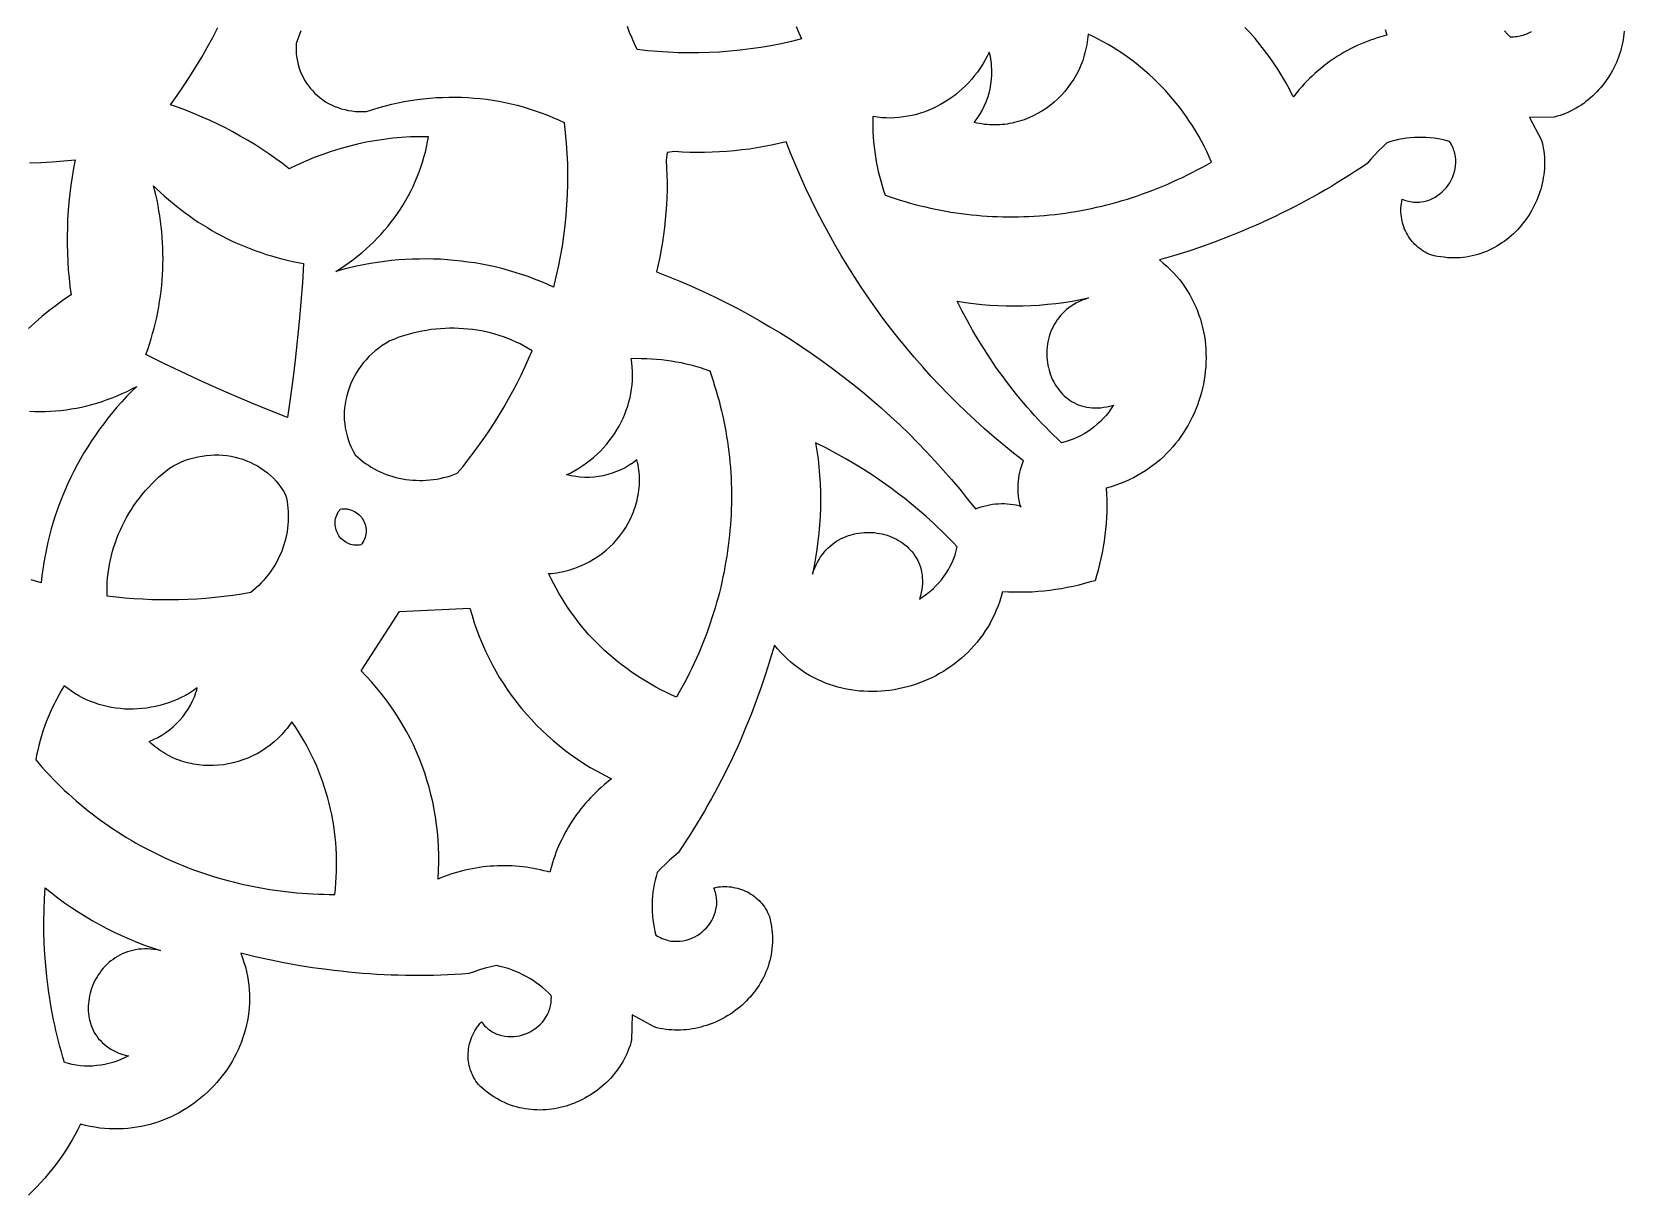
# Model space of a CAD drawing. Extents: x -261 to 261, y -261 to 261.
# Drawn here: x 65.4 to 231.8, y -240.8 to -119.2 of the extents above; entities that cross this region are included whole.
import ezdxf

# ---------------------------------------------------------------- set-up
doc = ezdxf.new("R2010")
doc.units = 0
doc.layers.add('COUCHE_1', color=18, linetype='CONTINUOUS')

msp = doc.modelspace()

# ---------------------------------------------------------------- linework, layer by layer
at = {"layer": 'COUCHE_1'}
for points in [[(231.84, -119.1), (231.81, -119.4), (231.78, -119.71), (231.73, -120.01), (231.67, -120.31), (231.61, -120.61), (231.53, -120.91), (231.45, -121.21), (231.36, -121.5), (231.26, -121.79), (231.15, -122.08), (231.03, -122.36), (230.9, -122.64), (230.77, -122.92), (230.62, -123.19), (230.47, -123.46), (230.31, -123.73), (230.15, -123.99), (229.97, -124.24), (229.79, -124.49), (229.6, -124.73), (229.41, -124.97), (229.21, -125.2), (229, -125.43), (228.78, -125.65), (228.56, -125.86), (228.33, -126.06), (228.09, -126.26), (227.85, -126.45), (227.61, -126.64), (227.35, -126.81), (227.09, -126.98), (226.83, -127.14), (226.56, -127.29), (226.29, -127.43), (226.01, -127.56), (225.72, -127.68), (225.43, -127.79), (225.14, -127.9), (224.84, -127.99), (224.54, -128.07), (221.93, -128.13), (223.18, -130.42), (223.26, -130.72), (223.33, -131.03), (223.39, -131.33), (223.44, -131.64), (223.47, -131.95), (223.5, -132.26), (223.51, -132.56), (223.52, -132.87), (223.51, -133.18), (223.5, -133.49), (223.47, -133.79), (223.44, -134.1), (223.39, -134.4), (223.34, -134.71), (223.28, -135.01), (223.2, -135.31), (223.12, -135.6), (223.03, -135.9), (222.93, -136.19), (222.82, -136.48), (222.71, -136.76), (222.58, -137.04), (222.45, -137.32), (222.31, -137.59), (222.16, -137.86), (222, -138.13), (221.84, -138.39), (221.66, -138.64), (221.48, -138.89), (221.3, -139.14), (221.1, -139.38), (220.9, -139.61), (220.69, -139.84), (220.48, -140.06), (220.26, -140.27), (220.03, -140.48), (219.8, -140.68), (219.56, -140.87), (219.31, -141.06), (219.06, -141.23), (218.8, -141.4), (218.54, -141.56), (218.27, -141.71), (218, -141.86), (217.72, -141.99), (217.44, -142.11), (217.15, -142.23), (216.85, -142.33), (216.56, -142.43), (216.25, -142.51), (215.95, -142.59), (215.64, -142.65), (215.32, -142.7), (215, -142.74), (214.68, -142.77), (214.36, -142.79), (214.03, -142.79), (213.69, -142.79), (213.36, -142.77), (213.02, -142.73), (212.68, -142.69), (212.33, -142.63), (211.99, -142.56), (211.64, -142.47), (211.43, -142.39), (211.22, -142.29), (211.02, -142.19), (210.83, -142.07), (210.64, -141.95), (210.47, -141.82), (210.29, -141.69), (210.13, -141.54), (209.97, -141.39), (209.82, -141.23), (209.68, -141.07), (209.54, -140.9), (209.41, -140.73), (209.29, -140.54), (209.18, -140.36), (209.07, -140.17), (208.98, -139.97), (208.89, -139.77), (208.81, -139.56), (208.74, -139.35), (208.68, -139.14), (208.63, -138.93), (208.59, -138.71), (208.55, -138.49), (208.53, -138.26), (208.51, -138.04), (208.51, -137.81), (208.51, -137.58), (208.53, -137.35), (208.55, -137.11), (208.59, -136.88), (208.63, -136.65), (208.8, -136.72), (208.97, -136.78), (209.14, -136.83), (209.3, -136.87), (209.47, -136.9), (209.63, -136.93), (209.8, -136.95), (209.96, -136.96), (210.12, -136.97), (210.28, -136.97), (210.44, -136.96), (210.6, -136.94), (210.91, -136.89), (211.21, -136.81), (211.51, -136.71), (211.79, -136.59), (212.07, -136.45), (212.33, -136.28), (212.58, -136.1), (212.82, -135.89), (213.04, -135.67), (213.25, -135.44), (213.44, -135.19), (213.61, -134.93), (213.76, -134.66), (213.9, -134.37), (214.01, -134.08), (214.1, -133.78), (214.17, -133.47), (214.21, -133.16), (214.23, -132.85), (214.23, -132.53), (214.2, -132.2), (214.17, -132.04), (214.13, -131.88), (214.09, -131.72), (214.05, -131.56), (213.99, -131.4), (213.93, -131.24), (213.85, -131.08), (213.78, -130.92), (213.69, -130.77), (213.59, -130.61), (213.19, -130.51), (212.79, -130.42), (212.38, -130.34), (211.98, -130.28), (211.57, -130.24), (211.15, -130.21), (210.74, -130.2), (210.33, -130.2), (209.91, -130.21), (209.5, -130.24), (209.09, -130.29), (208.67, -130.35), (208.26, -130.43), (207.85, -130.52), (207.44, -130.63), (207.04, -130.75), (206.6, -131.17), (206.17, -131.6), (205.76, -132.03), (205.36, -132.47), (204.98, -132.93), (204.98, -132.93), (204.37, -133.34), (203.75, -133.74), (203.14, -134.14), (202.51, -134.54), (201.88, -134.92), (201.25, -135.31), (200.61, -135.68), (199.97, -136.05), (199.32, -136.41), (198.67, -136.77), (198.02, -137.12), (197.36, -137.47), (196.69, -137.8), (196.02, -138.13), (195.35, -138.46), (194.67, -138.78), (193.99, -139.09), (193.3, -139.4), (192.61, -139.7), (191.91, -139.99), (190.51, -140.56), (189.09, -141.1), (187.66, -141.62), (186.21, -142.11), (184.74, -142.57), (183.26, -143.01), (183.26, -143.01), (183.66, -143.33), (184.03, -143.67), (184.39, -144.01), (184.73, -144.36), (185.06, -144.73), (185.37, -145.1), (185.66, -145.48), (185.93, -145.87), (186.19, -146.26), (186.43, -146.66), (186.65, -147.07), (186.86, -147.49), (187.05, -147.91), (187.23, -148.34), (187.39, -148.77), (187.53, -149.2), (187.66, -149.64), (187.77, -150.08), (187.87, -150.53), (187.95, -150.98), (188.02, -151.43), (188.07, -151.88), (188.1, -152.34), (188.12, -152.8), (188.13, -153.25), (188.12, -153.71), (188.09, -154.16), (188.05, -154.62), (188, -155.07), (187.93, -155.53), (187.85, -155.98), (187.75, -156.42), (187.64, -156.87), (187.51, -157.31), (187.37, -157.75), (187.22, -158.18), (187.05, -158.61), (186.87, -159.04), (186.68, -159.45), (186.47, -159.87), (186.25, -160.27), (186.01, -160.67), (185.76, -161.06), (185.5, -161.45), (185.23, -161.83), (184.94, -162.19), (184.64, -162.55), (184.33, -162.9), (184, -163.24), (183.67, -163.57), (183.32, -163.89), (182.95, -164.2), (182.58, -164.49), (182.19, -164.78), (181.79, -165.05), (181.38, -165.3), (180.96, -165.55), (180.53, -165.78), (180.08, -166), (179.63, -166.2), (179.16, -166.39), (178.68, -166.56), (178.19, -166.72), (177.69, -166.85), (177.72, -167.47), (177.74, -168.09), (177.75, -168.71), (177.74, -169.33), (177.72, -169.94), (177.68, -170.56), (177.63, -171.17), (177.56, -171.79), (177.47, -172.4), (177.38, -173.01), (177.26, -173.61), (177.14, -174.22), (177, -174.82), (176.84, -175.42), (176.67, -176.01), (176.55, -176.55), (176.01, -176.67), (175.42, -176.84), (174.82, -177), (174.22, -177.14), (173.61, -177.26), (173.01, -177.38), (172.4, -177.47), (171.79, -177.56), (171.17, -177.63), (170.56, -177.68), (169.94, -177.72), (169.33, -177.74), (168.71, -177.75), (168.09, -177.74), (167.47, -177.72), (166.85, -177.69), (166.72, -178.19), (166.56, -178.68), (166.39, -179.16), (166.2, -179.63), (166, -180.08), (165.78, -180.53), (165.55, -180.96), (165.3, -181.38), (165.05, -181.79), (164.78, -182.19), (164.49, -182.58), (164.2, -182.95), (163.89, -183.32), (163.57, -183.67), (163.24, -184), (162.9, -184.33), (162.55, -184.64), (162.19, -184.94), (161.83, -185.23), (161.45, -185.5), (161.06, -185.76), (160.67, -186.01), (160.27, -186.25), (159.87, -186.47), (159.45, -186.68), (159.04, -186.87), (158.61, -187.05), (158.18, -187.22), (157.75, -187.37), (157.31, -187.51), (156.87, -187.64), (156.42, -187.75), (155.98, -187.85), (155.53, -187.93), (155.07, -188), (154.62, -188.05), (154.16, -188.09), (153.71, -188.12), (153.25, -188.13), (152.8, -188.12), (152.34, -188.1), (151.88, -188.07), (151.43, -188.02), (150.98, -187.95), (150.53, -187.87), (150.08, -187.77), (149.64, -187.66), (149.2, -187.53), (148.77, -187.39), (148.34, -187.23), (147.91, -187.05), (147.49, -186.86), (147.07, -186.65), (146.66, -186.43), (146.26, -186.19), (145.87, -185.93), (145.48, -185.66), (145.1, -185.37), (144.73, -185.06), (144.36, -184.73), (144.01, -184.39), (143.67, -184.03), (143.33, -183.66), (143.01, -183.26), (143.01, -183.26), (142.57, -184.74), (142.11, -186.21), (141.62, -187.66), (141.1, -189.09), (140.56, -190.51), (139.99, -191.91), (139.7, -192.61), (139.4, -193.3), (139.09, -193.99), (138.78, -194.67), (138.46, -195.35), (138.13, -196.02), (137.8, -196.69), (137.47, -197.36), (137.12, -198.02), (136.77, -198.67), (136.41, -199.32), (136.05, -199.97), (135.68, -200.61), (135.31, -201.25), (134.92, -201.88), (134.54, -202.51), (134.14, -203.14), (133.74, -203.75), (133.34, -204.37), (132.93, -204.98), (132.93, -204.98), (132.47, -205.36), (132.03, -205.76), (131.6, -206.17), (131.17, -206.6), (130.75, -207.04), (130.63, -207.44), (130.52, -207.85), (130.43, -208.26), (130.35, -208.67), (130.29, -209.09), (130.24, -209.5), (130.21, -209.91), (130.2, -210.33), (130.2, -210.74), (130.21, -211.15), (130.24, -211.57), (130.28, -211.98), (130.34, -212.38), (130.42, -212.79), (130.51, -213.19), (130.61, -213.59), (130.77, -213.69), (130.92, -213.78), (131.08, -213.85), (131.24, -213.93), (131.4, -213.99), (131.56, -214.05), (131.72, -214.09), (131.88, -214.13), (132.04, -214.17), (132.2, -214.2), (132.53, -214.23), (132.85, -214.23), (133.16, -214.21), (133.47, -214.17), (133.78, -214.1), (134.08, -214.01), (134.37, -213.9), (134.66, -213.76), (134.93, -213.61), (135.19, -213.44), (135.44, -213.25), (135.67, -213.04), (135.89, -212.82), (136.1, -212.58), (136.28, -212.33), (136.45, -212.07), (136.59, -211.79), (136.71, -211.51), (136.81, -211.21), (136.89, -210.91), (136.94, -210.6), (136.96, -210.44), (136.97, -210.28), (136.97, -210.12), (136.96, -209.96), (136.95, -209.8), (136.93, -209.63), (136.9, -209.47), (136.87, -209.3), (136.83, -209.14), (136.78, -208.97), (136.72, -208.8), (136.65, -208.63), (136.88, -208.59), (137.11, -208.55), (137.35, -208.53), (137.58, -208.51), (137.81, -208.51), (138.04, -208.51), (138.26, -208.53), (138.49, -208.55), (138.71, -208.59), (138.93, -208.63), (139.14, -208.68), (139.35, -208.74), (139.56, -208.81), (139.77, -208.89), (139.97, -208.98), (140.17, -209.07), (140.36, -209.18), (140.54, -209.29), (140.73, -209.41), (140.9, -209.54), (141.07, -209.68), (141.23, -209.82), (141.39, -209.97), (141.54, -210.13), (141.69, -210.29), (141.82, -210.47), (141.95, -210.64), (142.07, -210.83), (142.19, -211.02), (142.29, -211.22), (142.39, -211.43), (142.47, -211.64), (142.56, -211.99), (142.63, -212.33), (142.69, -212.68), (142.73, -213.02), (142.77, -213.36), (142.79, -213.69), (142.79, -214.03), (142.79, -214.36), (142.77, -214.68), (142.74, -215), (142.7, -215.32), (142.65, -215.64), (142.59, -215.95), (142.51, -216.25), (142.43, -216.56), (142.33, -216.85), (142.23, -217.15), (142.11, -217.44), (141.99, -217.72), (141.86, -218), (141.71, -218.27), (141.56, -218.54), (141.4, -218.8), (141.23, -219.06), (141.06, -219.31), (140.87, -219.56), (140.68, -219.8), (140.48, -220.03), (140.27, -220.26), (140.06, -220.48), (139.84, -220.69), (139.61, -220.9), (139.38, -221.1), (139.14, -221.3), (138.89, -221.48), (138.64, -221.66), (138.39, -221.84), (138.13, -222), (137.86, -222.16), (137.59, -222.31), (137.32, -222.45), (137.04, -222.58), (136.76, -222.71), (136.48, -222.82), (136.19, -222.93), (135.9, -223.03), (135.6, -223.12), (135.31, -223.2), (135.01, -223.28), (134.71, -223.34), (134.4, -223.39), (134.1, -223.44), (133.79, -223.47), (133.49, -223.5), (133.18, -223.51), (132.87, -223.52), (132.56, -223.51), (132.26, -223.5), (131.95, -223.47), (131.64, -223.44), (131.33, -223.39), (131.03, -223.33), (130.72, -223.26), (130.42, -223.18), (128.13, -221.93), (128.07, -224.54), (127.99, -224.84), (127.9, -225.14), (127.79, -225.43), (127.68, -225.72), (127.56, -226.01), (127.43, -226.29), (127.29, -226.56), (127.14, -226.83), (126.98, -227.09), (126.81, -227.35), (126.64, -227.61), (126.45, -227.85), (126.26, -228.09), (126.06, -228.33), (125.86, -228.56), (125.65, -228.78), (125.43, -229), (125.2, -229.21), (124.97, -229.41), (124.73, -229.6), (124.49, -229.79), (124.24, -229.97), (123.99, -230.15), (123.73, -230.31), (123.46, -230.47), (123.19, -230.62), (122.92, -230.77), (122.64, -230.9), (122.36, -231.03), (122.08, -231.15), (121.79, -231.26), (121.5, -231.36), (121.21, -231.45), (120.91, -231.53), (120.61, -231.61), (120.31, -231.67), (120.01, -231.73), (119.71, -231.78), (119.4, -231.81), (119.1, -231.84), (118.79, -231.86), (118.48, -231.87), (118.17, -231.86), (117.86, -231.85), (117.56, -231.83), (117.25, -231.79), (116.94, -231.75), (116.63, -231.69), (116.33, -231.63), (116.02, -231.55), (115.72, -231.46), (115.42, -231.36), (115.12, -231.24), (114.83, -231.12), (114.53, -230.98), (114.24, -230.84), (113.96, -230.68), (113.67, -230.5), (113.39, -230.32), (113.11, -230.12), (112.84, -229.91), (112.57, -229.69), (112.31, -229.45), (112.05, -229.2), (111.91, -229.02), (111.78, -228.84), (111.66, -228.65), (111.55, -228.45), (111.45, -228.26), (111.36, -228.05), (111.28, -227.85), (111.2, -227.64), (111.14, -227.43), (111.09, -227.22), (111.05, -227.01), (111.02, -226.79), (110.99, -226.58), (110.98, -226.36), (110.98, -226.14), (110.98, -225.92), (111, -225.71), (111.02, -225.49), (111.06, -225.27), (111.1, -225.06), (111.15, -224.84), (111.21, -224.63), (111.29, -224.42), (111.37, -224.21), (111.46, -224), (111.56, -223.8), (111.67, -223.6), (111.79, -223.4), (111.92, -223.21), (112.06, -223.02), (112.2, -222.84), (112.36, -222.66), (112.47, -222.8), (112.58, -222.94), (112.7, -223.06), (112.83, -223.18), (112.95, -223.3), (113.08, -223.4), (113.21, -223.5), (113.35, -223.59), (113.49, -223.68), (113.63, -223.76), (113.77, -223.83), (113.91, -223.89), (114.21, -224.01), (114.51, -224.09), (114.81, -224.15), (115.12, -224.19), (115.43, -224.2), (115.74, -224.19), (116.05, -224.15), (116.36, -224.1), (116.66, -224.02), (116.96, -223.92), (117.24, -223.8), (117.52, -223.66), (117.79, -223.5), (118.05, -223.32), (118.3, -223.12), (118.53, -222.91), (118.74, -222.68), (118.93, -222.43), (119.11, -222.16), (119.26, -221.88), (119.4, -221.59), (119.45, -221.44), (119.51, -221.28), (119.55, -221.12), (119.59, -220.96), (119.62, -220.79), (119.64, -220.62), (119.66, -220.45), (119.67, -220.27), (119.68, -220.09), (119.67, -219.91), (119.38, -219.62), (119.07, -219.34), (118.76, -219.07), (118.43, -218.82), (118.1, -218.57), (117.76, -218.34), (117.41, -218.12), (117.05, -217.92), (116.68, -217.72), (116.31, -217.54), (115.93, -217.38), (115.54, -217.22), (115.15, -217.09), (114.74, -216.96), (114.34, -216.85), (113.93, -216.75), (113.34, -216.89), (112.75, -217.05), (112.18, -217.22), (111.61, -217.41), (111.05, -217.61), (111.05, -217.61), (110.32, -217.66), (109.58, -217.7), (108.85, -217.74), (108.11, -217.77), (107.37, -217.79), (106.64, -217.8), (105.9, -217.81), (105.15, -217.81), (104.41, -217.8), (103.67, -217.78), (102.93, -217.76), (102.18, -217.73), (101.44, -217.69), (100.69, -217.64), (99.95, -217.58), (99.2, -217.52), (98.45, -217.45), (97.7, -217.37), (96.95, -217.29), (96.21, -217.19), (94.71, -216.99), (93.21, -216.75), (91.71, -216.48), (90.21, -216.18), (88.71, -215.84), (87.21, -215.48), (87.21, -215.48), (87.39, -215.96), (87.54, -216.44), (87.68, -216.91), (87.8, -217.39), (87.9, -217.87), (87.98, -218.34), (88.04, -218.82), (88.09, -219.29), (88.11, -219.76), (88.12, -220.23), (88.11, -220.7), (88.08, -221.16), (88.04, -221.62), (87.98, -222.08), (87.9, -222.53), (87.81, -222.98), (87.7, -223.42), (87.57, -223.86), (87.43, -224.3), (87.28, -224.73), (87.11, -225.15), (86.93, -225.57), (86.73, -225.98), (86.52, -226.39), (86.3, -226.78), (86.06, -227.17), (85.81, -227.56), (85.55, -227.93), (85.27, -228.3), (84.99, -228.65), (84.69, -229), (84.38, -229.34), (84.06, -229.67), (83.73, -229.99), (83.39, -230.3), (83.04, -230.6), (82.69, -230.89), (82.32, -231.16), (81.94, -231.43), (81.55, -231.68), (81.16, -231.92), (80.75, -232.15), (80.34, -232.37), (79.92, -232.57), (79.5, -232.76), (79.07, -232.93), (78.63, -233.09), (78.18, -233.24), (77.73, -233.37), (77.27, -233.49), (76.81, -233.59), (76.34, -233.67), (75.87, -233.74), (75.4, -233.8), (74.92, -233.83), (74.43, -233.85), (73.94, -233.85), (73.45, -233.83), (72.96, -233.8), (72.46, -233.75), (71.96, -233.67), (71.46, -233.58), (70.96, -233.47), (70.45, -233.34), (70.18, -233.9), (69.89, -234.44), (69.58, -234.98), (69.27, -235.51), (68.94, -236.03), (68.6, -236.55), (68.24, -237.05), (67.88, -237.55), (67.5, -238.04), (67.11, -238.52), (66.71, -238.99), (66.3, -239.45), (65.87, -239.9), (65.44, -240.34), (65, -240.77)], [(93.5, -119.07), (93.01, -120.38), (92.99, -120.76), (92.99, -121.14), (93.01, -121.51), (93.06, -121.88), (93.12, -122.24), (93.2, -122.59), (93.3, -122.94), (93.42, -123.27), (93.56, -123.6), (93.71, -123.91), (93.88, -124.22), (94.07, -124.52), (94.27, -124.8), (94.49, -125.08), (94.72, -125.34), (94.96, -125.59), (95.22, -125.83), (95.49, -126.05), (95.78, -126.26), (96.07, -126.46), (96.38, -126.64), (96.7, -126.8), (97.03, -126.95), (97.37, -127.08), (97.71, -127.2), (98.07, -127.29), (98.43, -127.37), (98.81, -127.43), (99.19, -127.47), (99.57, -127.5), (99.96, -127.5), (100.36, -127.48), (101.01, -127.27), (101.67, -127.07), (102.32, -126.89), (102.98, -126.73), (103.64, -126.58), (104.3, -126.45), (104.96, -126.34), (105.63, -126.24), (106.29, -126.16), (106.96, -126.09), (107.62, -126.04), (108.29, -126.01), (108.95, -125.99), (109.61, -125.99), (110.27, -126), (110.93, -126.03), (111.59, -126.08), (112.25, -126.14), (112.9, -126.21), (113.55, -126.31), (114.19, -126.42), (114.84, -126.54), (115.48, -126.68), (116.11, -126.84), (116.74, -127.01), (117.37, -127.2), (117.99, -127.4), (118.61, -127.62), (119.22, -127.85), (119.82, -128.11), (120.42, -128.37), (121.01, -128.65), (121.13, -129.72), (121.23, -130.8), (121.3, -131.87), (121.35, -132.95), (121.37, -134.02), (121.36, -135.1), (121.33, -136.18), (121.27, -137.26), (121.19, -138.34), (121.08, -139.42), (120.95, -140.49), (120.79, -141.57), (120.61, -142.64), (120.4, -143.71), (120.16, -144.78), (119.9, -145.84), (119.25, -145.55), (118.59, -145.27), (117.92, -145), (117.24, -144.75), (116.57, -144.52), (115.88, -144.3), (115.19, -144.1), (114.5, -143.91), (113.8, -143.74), (113.1, -143.59), (112.39, -143.45), (111.68, -143.32), (110.96, -143.22), (110.25, -143.13), (109.53, -143.05), (108.81, -142.99), (108.08, -142.94), (107.35, -142.92), (106.63, -142.9), (105.9, -142.91), (105.17, -142.93), (104.43, -142.96), (103.7, -143.01), (102.97, -143.08), (102.24, -143.16), (101.5, -143.26), (100.77, -143.38), (100.04, -143.51), (99.31, -143.66), (98.58, -143.82), (97.86, -144), (97.13, -144.2), (97.62, -143.9), (98.09, -143.59), (98.55, -143.27), (99.01, -142.93), (99.45, -142.59), (99.88, -142.23), (100.3, -141.86), (100.71, -141.49), (101.11, -141.1), (101.5, -140.7), (101.88, -140.3), (102.24, -139.89), (102.6, -139.46), (102.94, -139.03), (103.27, -138.59), (103.59, -138.14), (103.89, -137.69), (104.18, -137.23), (104.46, -136.76), (104.73, -136.28), (104.98, -135.8), (105.22, -135.31), (105.45, -134.81), (105.66, -134.31), (105.86, -133.8), (106.04, -133.29), (106.21, -132.78), (106.36, -132.25), (106.5, -131.73), (106.63, -131.2), (106.74, -130.66), (106.83, -130.13), (106.36, -130.12), (105.89, -130.12), (105.43, -130.13), (104.96, -130.15), (104.02, -130.2), (103.09, -130.28), (102.16, -130.4), (101.23, -130.54), (100.31, -130.7), (99.39, -130.9), (98.47, -131.13), (97.56, -131.38), (96.66, -131.66), (95.77, -131.97), (94.88, -132.31), (94.01, -132.67), (93.14, -133.06), (92.28, -133.48), (91.58, -132.94), (90.87, -132.42), (90.15, -131.92), (89.42, -131.43), (88.67, -130.95), (87.92, -130.49), (87.15, -130.05), (86.38, -129.62), (85.59, -129.21), (84.8, -128.81), (83.99, -128.43), (83.18, -128.07), (82.36, -127.72), (81.53, -127.39), (80.69, -127.08), (79.84, -126.79), (80.54, -125.81), (81.22, -124.83), (81.87, -123.83), (82.51, -122.83), (83.12, -121.81), (83.7, -120.79), (84.27, -119.75), (84.81, -118.71)], [(145.27, -118.59), (145.55, -119.25), (145.84, -119.9), (144.78, -120.16), (143.71, -120.4), (142.64, -120.61), (141.57, -120.79), (140.49, -120.95), (139.42, -121.08), (138.34, -121.19), (137.26, -121.27), (136.18, -121.33), (135.1, -121.36), (134.02, -121.37), (132.95, -121.35), (131.87, -121.3), (130.8, -121.23), (129.72, -121.13), (128.65, -121.01), (128.37, -120.42), (128.11, -119.82), (127.85, -119.22), (127.62, -118.61)], [(206.85, -118.9), (206.95, -119.27), (207.02, -119.52), (206.76, -119.59), (206.4, -119.69), (206.03, -119.79), (205.68, -119.91), (205.32, -120.03), (204.96, -120.16), (204.61, -120.3), (204.27, -120.44), (203.92, -120.6), (203.58, -120.76), (203.24, -120.93), (202.91, -121.1), (202.58, -121.28), (202.25, -121.48), (201.93, -121.67), (201.61, -121.88), (201.3, -122.09), (200.99, -122.31), (200.68, -122.54), (200.38, -122.77), (200.09, -123.01), (199.79, -123.26), (199.51, -123.52), (199.22, -123.78), (198.94, -124.05), (198.67, -124.32), (198.4, -124.61), (198.14, -124.9), (197.88, -125.19), (197.63, -125.49), (197.39, -125.8), (197.26, -125.97), (197.21, -125.88), (196.84, -125.16), (196.46, -124.45), (196.05, -123.75), (195.63, -123.07), (195.19, -122.4), (194.73, -121.74), (194.25, -121.1), (193.76, -120.48), (193.25, -119.87), (192.73, -119.28), (192.19, -118.7)], [(219.34, -119.07), (219.62, -119.38), (219.91, -119.67), (220.09, -119.68), (220.27, -119.67), (220.45, -119.66), (220.62, -119.64), (220.79, -119.62), (220.96, -119.59), (221.12, -119.55), (221.28, -119.51), (221.44, -119.45), (221.59, -119.4), (221.88, -119.26), (222.16, -119.11)], [(65.12, -132.87), (66.31, -132.82), (67.5, -132.75), (68.69, -132.66), (69.88, -132.54), (69.71, -133.42), (69.56, -134.3), (69.43, -135.19), (69.32, -136.07), (69.23, -136.96), (69.16, -137.84), (69.1, -138.73), (69.07, -139.61), (69.05, -140.5), (69.05, -141.38), (69.07, -142.27), (69.11, -143.15), (69.17, -144.03), (69.25, -144.91), (69.34, -145.78), (69.46, -146.66), (68.67, -147.19), (67.89, -147.75), (67.14, -148.32), (66.41, -148.92), (65.69, -149.54), (65, -150.18)], [(65.11, -158.81), (65.66, -158.84), (66.2, -158.85), (66.75, -158.84), (67.3, -158.82), (67.84, -158.78), (68.39, -158.73), (68.93, -158.66), (69.48, -158.58), (70.02, -158.49), (70.56, -158.38), (71.1, -158.26), (71.64, -158.12), (72.17, -157.96), (72.71, -157.8), (73.23, -157.61), (73.76, -157.42), (74.28, -157.21), (74.8, -156.98), (75.31, -156.74), (75.81, -156.49), (76.32, -156.22), (75.78, -156.75), (75.26, -157.29), (74.76, -157.84), (74.26, -158.39), (73.78, -158.96), (73.32, -159.54), (72.87, -160.12), (72.43, -160.71), (72, -161.31), (71.59, -161.92), (71.2, -162.54), (70.81, -163.16), (70.45, -163.79), (70.09, -164.43), (69.75, -165.07), (69.43, -165.72), (69.12, -166.38), (68.83, -167.04), (68.55, -167.71), (68.28, -168.38), (68.04, -169.06), (67.8, -169.74), (67.59, -170.42), (67.38, -171.11), (67.2, -171.81), (67.03, -172.51), (66.88, -173.21), (66.74, -173.91), (66.62, -174.62), (66.51, -175.33), (66.42, -176.04), (66.35, -176.76), (65.3, -176.45)]]:
    msp.add_lwpolyline(points, dxfattribs=at)
for points in [[(175.79, -119.39), (175.77, -119.68), (175.74, -119.97), (175.7, -120.25), (175.66, -120.53), (175.6, -120.8), (175.54, -121.08), (175.47, -121.35), (175.4, -121.61), (175.23, -122.14), (175.03, -122.65), (174.81, -123.15), (174.57, -123.63), (174.3, -124.09), (174, -124.54), (173.69, -124.98), (173.35, -125.39), (173, -125.78), (172.63, -126.16), (172.24, -126.51), (171.83, -126.85), (171.41, -127.16), (170.97, -127.45), (170.52, -127.71), (170.06, -127.95), (169.59, -128.16), (169.34, -128.26), (169.1, -128.35), (168.86, -128.44), (168.61, -128.51), (168.36, -128.58), (168.1, -128.65), (167.85, -128.7), (167.59, -128.75), (167.34, -128.8), (167.08, -128.83), (166.82, -128.86), (166.56, -128.88), (166.29, -128.89), (166.03, -128.89), (165.77, -128.89), (165.5, -128.88), (165.24, -128.86), (164.97, -128.83), (164.7, -128.79), (164.44, -128.75), (164.17, -128.69), (163.9, -128.63), (164.2, -128.23), (164.47, -127.81), (164.72, -127.38), (164.94, -126.94), (165.13, -126.49), (165.3, -126.04), (165.44, -125.57), (165.56, -125.1), (165.64, -124.62), (165.7, -124.14), (165.73, -123.66), (165.74, -123.18), (165.71, -122.7), (165.69, -122.46), (165.66, -122.22), (165.62, -121.98), (165.58, -121.74), (165.52, -121.5), (165.46, -121.27), (165.25, -121.71), (165.01, -122.14), (164.76, -122.56), (164.5, -122.97), (164.22, -123.36), (163.93, -123.74), (163.63, -124.11), (163.31, -124.46), (162.98, -124.8), (162.64, -125.13), (162.29, -125.44), (161.93, -125.73), (161.56, -126.01), (161.17, -126.27), (160.78, -126.52), (160.38, -126.75), (159.98, -126.97), (159.56, -127.17), (159.14, -127.35), (158.72, -127.51), (158.28, -127.66), (157.84, -127.79), (157.4, -127.9), (156.96, -127.99), (156.51, -128.06), (156.05, -128.12), (155.6, -128.15), (155.14, -128.17), (154.68, -128.16), (154.22, -128.14), (153.76, -128.09), (153.3, -128.02), (153.28, -128.55), (153.29, -129.08), (153.3, -129.61), (153.33, -130.13), (153.37, -130.66), (153.42, -131.18), (153.48, -131.7), (153.55, -132.21), (153.64, -132.73), (153.74, -133.24), (153.85, -133.75), (153.98, -134.25), (154.11, -134.75), (154.26, -135.25), (154.42, -135.74), (154.59, -136.23), (155.11, -136.41), (155.63, -136.58), (156.15, -136.75), (156.67, -136.91), (157.2, -137.06), (157.73, -137.21), (158.26, -137.34), (158.79, -137.47), (159.32, -137.59), (159.85, -137.71), (160.39, -137.81), (160.92, -137.91), (161.46, -138), (162, -138.08), (162.54, -138.16), (163.08, -138.23), (163.62, -138.29), (164.16, -138.34), (164.7, -138.39), (165.25, -138.43), (165.79, -138.46), (166.33, -138.48), (166.88, -138.5), (167.43, -138.5), (167.97, -138.5), (168.52, -138.5), (169.06, -138.48), (169.61, -138.46), (170.15, -138.43), (170.7, -138.39), (171.25, -138.35), (171.79, -138.3), (172.34, -138.24), (172.88, -138.17), (173.43, -138.1), (173.97, -138.02), (174.51, -137.93), (175.06, -137.83), (175.6, -137.73), (176.14, -137.62), (176.68, -137.5), (177.22, -137.38), (177.76, -137.24), (178.3, -137.1), (178.83, -136.95), (179.37, -136.8), (179.9, -136.64), (180.43, -136.47), (180.96, -136.29), (181.49, -136.11), (182.02, -135.92), (182.55, -135.72), (183.07, -135.51), (183.6, -135.3), (184.12, -135.08), (184.63, -134.85), (185.15, -134.61), (185.67, -134.37), (186.18, -134.12), (186.69, -133.87), (187.2, -133.6), (187.7, -133.33), (188.2, -133.05), (188.7, -132.77), (188.46, -132.21), (188.2, -131.66), (187.93, -131.12), (187.65, -130.59), (187.36, -130.06), (187.05, -129.54), (186.74, -129.03), (186.41, -128.53), (186.08, -128.04), (185.73, -127.56), (185.38, -127.08), (185.01, -126.61), (184.63, -126.16), (184.25, -125.71), (183.85, -125.27), (183.45, -124.84), (183.03, -124.42), (182.61, -124.01), (182.18, -123.61), (181.74, -123.22), (181.28, -122.84), (180.83, -122.48), (180.36, -122.12), (179.88, -121.77), (179.4, -121.43), (178.91, -121.11), (178.41, -120.79), (177.9, -120.49), (177.38, -120.2), (176.86, -119.92), (176.33, -119.65)], [(168.8, -168.8), (168.67, -168.58), (168.61, -168.27), (168.56, -167.97), (168.52, -167.66), (168.49, -167.35), (168.48, -167.04), (168.48, -166.74), (168.49, -166.43), (168.51, -166.12), (168.55, -165.81), (168.6, -165.5), (168.66, -165.2), (168.74, -164.9), (168.82, -164.6), (168.93, -164.3), (169.04, -164.01), (168, -163.2), (166.98, -162.37), (165.97, -161.52), (164.97, -160.65), (164, -159.77), (163.04, -158.88), (162.09, -157.97), (161.16, -157.04), (160.25, -156.1), (159.36, -155.14), (158.48, -154.16), (157.62, -153.18), (156.77, -152.17), (155.95, -151.16), (155.14, -150.13), (154.35, -149.08), (153.57, -148.02), (152.82, -146.95), (152.08, -145.86), (151.36, -144.77), (150.66, -143.66), (149.98, -142.53), (149.32, -141.4), (148.68, -140.25), (148.05, -139.09), (147.45, -137.92), (146.86, -136.74), (146.3, -135.54), (145.75, -134.34), (145.23, -133.12), (144.72, -131.9), (144.24, -130.66), (143.47, -130.84), (142.7, -131.01), (141.93, -131.16), (141.15, -131.29), (140.38, -131.41), (139.6, -131.51), (138.82, -131.59), (138.04, -131.66), (137.26, -131.71), (136.48, -131.75), (135.7, -131.77), (134.92, -131.77), (134.14, -131.76), (133.36, -131.73), (132.58, -131.68), (131.78, -131.78), (131.68, -132.58), (131.73, -133.36), (131.76, -134.14), (131.77, -134.92), (131.77, -135.7), (131.75, -136.48), (131.71, -137.26), (131.66, -138.04), (131.59, -138.82), (131.51, -139.6), (131.41, -140.38), (131.29, -141.15), (131.16, -141.93), (131.01, -142.7), (130.84, -143.47), (130.66, -144.24), (131.9, -144.72), (133.12, -145.23), (134.34, -145.75), (135.54, -146.3), (136.74, -146.86), (137.92, -147.45), (139.09, -148.05), (140.25, -148.68), (141.4, -149.32), (142.53, -149.98), (143.66, -150.66), (144.77, -151.36), (145.86, -152.08), (146.95, -152.82), (148.02, -153.57), (149.08, -154.35), (150.13, -155.14), (151.16, -155.95), (152.17, -156.77), (153.18, -157.62), (154.16, -158.48), (155.14, -159.36), (156.1, -160.25), (157.04, -161.16), (157.97, -162.09), (158.88, -163.04), (159.77, -164), (160.65, -164.97), (161.52, -165.97), (162.37, -166.98), (163.2, -168), (164.01, -169.04), (164.3, -168.93), (164.6, -168.82), (164.9, -168.74), (165.2, -168.66), (165.5, -168.6), (165.81, -168.55), (166.12, -168.51), (166.43, -168.49), (166.74, -168.48), (167.04, -168.48), (167.35, -168.49), (167.66, -168.52), (167.97, -168.56), (168.27, -168.61), (168.58, -168.67)], [(92.08, -159.49), (90.24, -158.76), (88.36, -157.98), (86.48, -157.19), (84.62, -156.37), (82.77, -155.53), (80.92, -154.67), (79.09, -153.79), (77.27, -152.89), (77.47, -152.35), (77.66, -151.8), (77.83, -151.25), (77.99, -150.7), (78.14, -150.14), (78.28, -149.59), (78.41, -149.03), (78.53, -148.48), (78.63, -147.92), (78.72, -147.36), (78.81, -146.8), (78.88, -146.24), (78.94, -145.68), (78.99, -145.12), (79.03, -144.55), (79.05, -143.99), (79.07, -143.43), (79.08, -142.87), (79.07, -142.31), (79.06, -141.75), (79.03, -141.19), (78.99, -140.63), (78.95, -140.08), (78.89, -139.52), (78.82, -138.96), (78.74, -138.41), (78.65, -137.86), (78.56, -137.31), (78.45, -136.76), (78.33, -136.21), (78.2, -135.67), (78.09, -135.26), (78.39, -135.56), (78.8, -135.94), (79.21, -136.32), (79.63, -136.68), (80.06, -137.05), (80.5, -137.4), (80.94, -137.74), (81.38, -138.08), (81.84, -138.41), (82.29, -138.73), (82.76, -139.04), (83.23, -139.34), (83.71, -139.63), (84.19, -139.92), (84.68, -140.19), (85.17, -140.46), (85.67, -140.72), (86.18, -140.96), (86.69, -141.2), (87.21, -141.43), (87.73, -141.65), (88.25, -141.86), (88.79, -142.05), (89.32, -142.24), (89.86, -142.42), (90.41, -142.59), (90.96, -142.75), (91.51, -142.89), (92.07, -143.03), (92.63, -143.15), (93.2, -143.27), (93.77, -143.37), (93.64, -145.39), (93.49, -147.42), (93.31, -149.44), (93.11, -151.47), (92.89, -153.49), (92.64, -155.51), (92.37, -157.53)], [(175.85, -146.98), (175.51, -147.09), (175.19, -147.22), (174.88, -147.35), (174.59, -147.5), (174.31, -147.66), (174.04, -147.83), (173.79, -148.01), (173.55, -148.2), (173.33, -148.39), (173.12, -148.6), (172.92, -148.81), (172.74, -149.04), (172.57, -149.26), (172.41, -149.5), (172.26, -149.74), (172.13, -149.99), (172.01, -150.24), (171.9, -150.5), (171.81, -150.76), (171.73, -151.02), (171.66, -151.28), (171.6, -151.55), (171.55, -151.82), (171.52, -152.1), (171.49, -152.37), (171.48, -152.64), (171.48, -152.91), (171.49, -153.19), (171.51, -153.46), (171.55, -153.73), (171.59, -153.99), (171.65, -154.26), (171.71, -154.52), (171.79, -154.77), (171.88, -155.03), (171.98, -155.28), (172.08, -155.52), (172.2, -155.75), (172.33, -155.98), (172.47, -156.21), (172.62, -156.42), (172.77, -156.63), (172.94, -156.83), (173.12, -157.02), (173.3, -157.2), (173.5, -157.38), (173.7, -157.54), (173.92, -157.69), (174.14, -157.83), (174.37, -157.95), (174.61, -158.07), (174.85, -158.17), (175.11, -158.26), (175.38, -158.33), (175.65, -158.39), (175.93, -158.43), (176.22, -158.46), (176.51, -158.47), (176.82, -158.47), (177.13, -158.45), (177.45, -158.41), (177.77, -158.35), (178.11, -158.28), (178.45, -158.18), (178.2, -158.55), (177.95, -158.91), (177.67, -159.25), (177.38, -159.58), (177.08, -159.89), (176.76, -160.18), (176.43, -160.46), (176.09, -160.72), (175.74, -160.96), (175.37, -161.19), (175, -161.39), (174.62, -161.58), (174.22, -161.74), (173.82, -161.89), (173.41, -162.01), (173, -162.11), (172.58, -161.72), (172.17, -161.32), (171.76, -160.91), (171.36, -160.5), (170.96, -160.09), (170.57, -159.67), (170.18, -159.25), (169.8, -158.82), (169.42, -158.39), (169.05, -157.95), (168.68, -157.51), (168.31, -157.07), (167.95, -156.62), (167.6, -156.16), (167.25, -155.7), (166.91, -155.24), (166.23, -154.31), (165.58, -153.35), (164.95, -152.38), (164.34, -151.4), (163.75, -150.4), (163.19, -149.38), (162.64, -148.36), (162.12, -147.31), (162.96, -147.44), (163.81, -147.56), (164.67, -147.65), (165.52, -147.72), (166.38, -147.77), (167.24, -147.8), (168.1, -147.81), (168.96, -147.8), (169.82, -147.77), (170.69, -147.72), (171.55, -147.64), (172.41, -147.55), (173.27, -147.44), (174.13, -147.31), (174.99, -147.15)], [(99.17, -163.37), (99.43, -163.61), (99.7, -163.84), (99.97, -164.06), (100.26, -164.27), (100.55, -164.47), (100.84, -164.66), (101.15, -164.83), (101.46, -165), (101.77, -165.15), (102.09, -165.29), (102.42, -165.42), (102.75, -165.53), (103.09, -165.64), (103.42, -165.73), (103.77, -165.82), (104.11, -165.88), (104.46, -165.94), (104.82, -165.99), (105.17, -166.02), (105.53, -166.04), (105.88, -166.05), (106.24, -166.05), (106.6, -166.03), (106.97, -166), (107.33, -165.96), (107.69, -165.91), (108.05, -165.84), (108.41, -165.76), (108.77, -165.67), (109.13, -165.56), (109.48, -165.44), (109.84, -165.31), (110.44, -164.58), (111.03, -163.83), (111.61, -163.08), (112.17, -162.31), (112.71, -161.54), (113.24, -160.75), (113.75, -159.96), (114.25, -159.16), (114.73, -158.36), (115.2, -157.54), (115.65, -156.72), (116.09, -155.89), (116.51, -155.05), (116.91, -154.2), (117.29, -153.35), (117.66, -152.49), (117.26, -152.25), (116.84, -152.01), (116.42, -151.79), (115.99, -151.59), (115.56, -151.4), (115.12, -151.22), (114.67, -151.05), (114.22, -150.9), (113.77, -150.76), (113.31, -150.64), (112.85, -150.53), (112.38, -150.43), (111.91, -150.35), (111.44, -150.28), (110.96, -150.23), (110.49, -150.19), (110.01, -150.16), (109.52, -150.15), (109.04, -150.15), (108.56, -150.16), (108.07, -150.19), (107.59, -150.24), (107.11, -150.29), (106.62, -150.37), (106.14, -150.45), (105.66, -150.55), (105.18, -150.67), (104.7, -150.79), (104.22, -150.94), (103.74, -151.09), (103.27, -151.27), (102.8, -151.45), (102.39, -151.69), (102, -151.94), (101.63, -152.21), (101.27, -152.5), (100.93, -152.8), (100.6, -153.11), (100.3, -153.44), (100.01, -153.77), (99.74, -154.12), (99.49, -154.48), (99.26, -154.85), (99.05, -155.23), (98.85, -155.61), (98.68, -156), (98.52, -156.4), (98.39, -156.81), (98.28, -157.22), (98.18, -157.63), (98.11, -158.04), (98.06, -158.46), (98.03, -158.88), (98.02, -159.3), (98.03, -159.72), (98.07, -160.14), (98.13, -160.56), (98.21, -160.97), (98.31, -161.38), (98.44, -161.79), (98.58, -162.19), (98.76, -162.59), (98.95, -162.98)], [(119.39, -175.79), (119.68, -175.77), (119.97, -175.74), (120.25, -175.7), (120.53, -175.66), (120.8, -175.6), (121.08, -175.54), (121.35, -175.47), (121.61, -175.4), (122.14, -175.23), (122.65, -175.03), (123.15, -174.81), (123.63, -174.57), (124.09, -174.3), (124.54, -174), (124.98, -173.69), (125.39, -173.35), (125.78, -173), (126.16, -172.63), (126.51, -172.24), (126.85, -171.83), (127.16, -171.41), (127.45, -170.97), (127.71, -170.52), (127.95, -170.06), (128.16, -169.59), (128.26, -169.34), (128.35, -169.1), (128.44, -168.86), (128.51, -168.61), (128.58, -168.36), (128.65, -168.1), (128.7, -167.85), (128.75, -167.59), (128.8, -167.34), (128.83, -167.08), (128.86, -166.82), (128.88, -166.56), (128.89, -166.29), (128.89, -166.03), (128.89, -165.77), (128.88, -165.5), (128.86, -165.24), (128.83, -164.97), (128.79, -164.7), (128.75, -164.44), (128.69, -164.17), (128.63, -163.9), (128.23, -164.2), (127.81, -164.47), (127.38, -164.72), (126.94, -164.94), (126.49, -165.13), (126.04, -165.3), (125.57, -165.44), (125.1, -165.56), (124.62, -165.64), (124.14, -165.7), (123.66, -165.73), (123.18, -165.74), (122.7, -165.71), (122.46, -165.69), (122.22, -165.66), (121.98, -165.62), (121.74, -165.58), (121.5, -165.52), (121.27, -165.46), (121.71, -165.25), (122.14, -165.01), (122.56, -164.76), (122.97, -164.5), (123.36, -164.22), (123.74, -163.93), (124.11, -163.63), (124.46, -163.31), (124.8, -162.98), (125.13, -162.64), (125.44, -162.29), (125.73, -161.93), (126.01, -161.56), (126.27, -161.17), (126.52, -160.78), (126.75, -160.38), (126.97, -159.98), (127.17, -159.56), (127.35, -159.14), (127.51, -158.72), (127.66, -158.28), (127.79, -157.84), (127.9, -157.4), (127.99, -156.96), (128.06, -156.51), (128.12, -156.05), (128.15, -155.6), (128.17, -155.14), (128.16, -154.68), (128.14, -154.22), (128.09, -153.76), (128.02, -153.3), (128.55, -153.28), (129.08, -153.29), (129.61, -153.3), (130.13, -153.33), (130.66, -153.37), (131.18, -153.42), (131.7, -153.48), (132.21, -153.55), (132.73, -153.64), (133.24, -153.74), (133.75, -153.85), (134.25, -153.98), (134.75, -154.11), (135.25, -154.26), (135.74, -154.42), (136.23, -154.59), (136.41, -155.11), (136.58, -155.63), (136.75, -156.15), (136.91, -156.67), (137.06, -157.2), (137.21, -157.73), (137.34, -158.26), (137.47, -158.79), (137.59, -159.32), (137.71, -159.85), (137.81, -160.39), (137.91, -160.92), (138, -161.46), (138.08, -162), (138.16, -162.54), (138.23, -163.08), (138.29, -163.62), (138.34, -164.16), (138.39, -164.7), (138.43, -165.25), (138.46, -165.79), (138.48, -166.33), (138.5, -166.88), (138.5, -167.43), (138.5, -167.97), (138.5, -168.52), (138.48, -169.06), (138.46, -169.61), (138.43, -170.15), (138.39, -170.7), (138.35, -171.25), (138.3, -171.79), (138.24, -172.34), (138.17, -172.88), (138.1, -173.43), (138.02, -173.97), (137.93, -174.51), (137.83, -175.06), (137.73, -175.6), (137.62, -176.14), (137.5, -176.68), (137.38, -177.22), (137.24, -177.76), (137.1, -178.3), (136.95, -178.83), (136.8, -179.37), (136.64, -179.9), (136.47, -180.43), (136.29, -180.96), (136.11, -181.49), (135.92, -182.02), (135.72, -182.55), (135.51, -183.07), (135.3, -183.6), (135.08, -184.12), (134.85, -184.63), (134.61, -185.15), (134.37, -185.67), (134.12, -186.18), (133.87, -186.69), (133.6, -187.2), (133.33, -187.7), (133.05, -188.2), (132.77, -188.7), (132.21, -188.46), (131.66, -188.2), (131.12, -187.93), (130.59, -187.65), (130.06, -187.36), (129.54, -187.05), (129.03, -186.74), (128.53, -186.41), (128.04, -186.08), (127.56, -185.73), (127.08, -185.38), (126.61, -185.01), (126.16, -184.63), (125.71, -184.25), (125.27, -183.85), (124.84, -183.45), (124.42, -183.03), (124.01, -182.61), (123.61, -182.18), (123.22, -181.74), (122.84, -181.28), (122.48, -180.83), (122.12, -180.36), (121.77, -179.88), (121.43, -179.4), (121.11, -178.91), (120.79, -178.41), (120.49, -177.9), (120.2, -177.38), (119.92, -176.86), (119.65, -176.33)], [(146.98, -175.85), (147.09, -175.51), (147.22, -175.19), (147.35, -174.88), (147.5, -174.59), (147.66, -174.31), (147.83, -174.04), (148.01, -173.79), (148.2, -173.55), (148.39, -173.33), (148.6, -173.12), (148.81, -172.92), (149.04, -172.74), (149.26, -172.57), (149.5, -172.41), (149.74, -172.26), (149.99, -172.13), (150.24, -172.01), (150.5, -171.9), (150.76, -171.81), (151.02, -171.73), (151.28, -171.66), (151.55, -171.6), (151.82, -171.55), (152.1, -171.52), (152.37, -171.49), (152.64, -171.48), (152.91, -171.48), (153.19, -171.49), (153.46, -171.51), (153.73, -171.55), (153.99, -171.59), (154.26, -171.65), (154.52, -171.71), (154.77, -171.79), (155.03, -171.88), (155.28, -171.98), (155.52, -172.08), (155.75, -172.2), (155.98, -172.33), (156.21, -172.47), (156.42, -172.62), (156.63, -172.77), (156.83, -172.94), (157.02, -173.12), (157.2, -173.3), (157.38, -173.5), (157.54, -173.7), (157.69, -173.92), (157.83, -174.14), (157.95, -174.37), (158.07, -174.61), (158.17, -174.85), (158.26, -175.11), (158.33, -175.38), (158.39, -175.65), (158.43, -175.93), (158.46, -176.22), (158.47, -176.51), (158.47, -176.82), (158.45, -177.13), (158.41, -177.45), (158.35, -177.77), (158.28, -178.11), (158.18, -178.45), (158.55, -178.2), (158.91, -177.95), (159.25, -177.67), (159.58, -177.38), (159.89, -177.08), (160.18, -176.76), (160.46, -176.43), (160.72, -176.09), (160.96, -175.74), (161.19, -175.37), (161.39, -175), (161.58, -174.62), (161.74, -174.22), (161.89, -173.82), (162.01, -173.41), (162.11, -173), (161.72, -172.58), (161.32, -172.17), (160.91, -171.76), (160.5, -171.36), (160.09, -170.96), (159.67, -170.57), (159.25, -170.18), (158.82, -169.8), (158.39, -169.42), (157.95, -169.05), (157.51, -168.68), (157.07, -168.31), (156.62, -167.95), (156.16, -167.6), (155.7, -167.25), (155.24, -166.91), (154.31, -166.23), (153.35, -165.58), (152.38, -164.95), (151.4, -164.34), (150.4, -163.75), (149.38, -163.19), (148.36, -162.64), (147.31, -162.12), (147.44, -162.96), (147.56, -163.81), (147.65, -164.67), (147.72, -165.52), (147.77, -166.38), (147.8, -167.24), (147.81, -168.1), (147.8, -168.96), (147.77, -169.82), (147.72, -170.69), (147.64, -171.55), (147.55, -172.41), (147.44, -173.27), (147.31, -174.13), (147.15, -174.99)], [(91.89, -167.57), (91.97, -167.91), (92.04, -168.26), (92.09, -168.61), (92.13, -168.96), (92.16, -169.31), (92.17, -169.66), (92.17, -170.01), (92.16, -170.36), (92.14, -170.71), (92.1, -171.06), (92.05, -171.41), (91.98, -171.75), (91.91, -172.09), (91.82, -172.44), (91.72, -172.77), (91.6, -173.11), (91.48, -173.44), (91.34, -173.77), (91.19, -174.09), (91.03, -174.41), (90.86, -174.72), (90.68, -175.03), (90.48, -175.34), (90.28, -175.64), (90.06, -175.93), (89.83, -176.21), (89.6, -176.49), (89.35, -176.77), (89.09, -177.03), (88.82, -177.29), (88.54, -177.54), (88.25, -177.78), (87.31, -177.93), (86.37, -178.07), (85.42, -178.19), (84.48, -178.29), (83.54, -178.38), (82.6, -178.45), (81.66, -178.5), (80.71, -178.53), (79.77, -178.54), (78.83, -178.54), (77.89, -178.52), (76.96, -178.48), (76.02, -178.42), (75.09, -178.35), (74.16, -178.26), (73.23, -178.15), (73.22, -177.67), (73.23, -177.19), (73.25, -176.72), (73.28, -176.25), (73.33, -175.77), (73.4, -175.3), (73.48, -174.84), (73.57, -174.37), (73.68, -173.91), (73.8, -173.45), (73.94, -172.99), (74.09, -172.54), (74.25, -172.09), (74.43, -171.65), (74.62, -171.21), (74.82, -170.78), (75.04, -170.35), (75.27, -169.92), (75.51, -169.51), (75.77, -169.1), (76.03, -168.69), (76.31, -168.29), (76.6, -167.9), (76.91, -167.52), (77.22, -167.14), (77.55, -166.78), (77.89, -166.42), (78.24, -166.07), (78.61, -165.72), (78.98, -165.39), (79.36, -165.07), (79.76, -164.76), (80.17, -164.52), (80.59, -164.31), (81.01, -164.12), (81.43, -163.95), (81.86, -163.8), (82.3, -163.68), (82.73, -163.58), (83.17, -163.5), (83.6, -163.44), (84.04, -163.4), (84.47, -163.39), (84.91, -163.39), (85.34, -163.41), (85.76, -163.46), (86.19, -163.53), (86.6, -163.61), (87.01, -163.72), (87.42, -163.84), (87.81, -163.99), (88.2, -164.15), (88.58, -164.34), (88.95, -164.54), (89.31, -164.76), (89.65, -165), (89.98, -165.26), (90.3, -165.54), (90.61, -165.83), (90.9, -166.14), (91.17, -166.47), (91.43, -166.82), (91.67, -167.19)], [(99.76, -172.79), (99.6, -172.82), (99.41, -172.83), (99.22, -172.83), (99.04, -172.82), (98.86, -172.79), (98.69, -172.75), (98.52, -172.69), (98.36, -172.62), (98.21, -172.54), (98.07, -172.44), (97.93, -172.34), (97.8, -172.23), (97.68, -172.11), (97.57, -171.98), (97.47, -171.84), (97.38, -171.69), (97.3, -171.54), (97.23, -171.39), (97.17, -171.23), (97.13, -171.06), (97.09, -170.89), (97.07, -170.72), (97.06, -170.55), (97.07, -170.38), (97.08, -170.2), (97.12, -170.03), (97.16, -169.86), (97.23, -169.69), (97.3, -169.52), (97.4, -169.35), (97.51, -169.19), (97.61, -169.07), (97.77, -169.04), (97.96, -169.03), (98.15, -169.03), (98.34, -169.04), (98.52, -169.08), (98.69, -169.12), (98.86, -169.18), (99.02, -169.25), (99.17, -169.33), (99.32, -169.43), (99.45, -169.53), (99.58, -169.64), (99.7, -169.77), (99.81, -169.9), (99.91, -170.03), (100, -170.18), (100.08, -170.33), (100.15, -170.49), (100.21, -170.65), (100.25, -170.81), (100.29, -170.98), (100.31, -171.15), (100.32, -171.32), (100.31, -171.49), (100.29, -171.67), (100.26, -171.84), (100.21, -172.01), (100.15, -172.18), (100.07, -172.35), (99.97, -172.51), (99.86, -172.67)], [(107.84, -207.72), (107.85, -207.63), (107.89, -206.81), (107.91, -206), (107.91, -205.2), (107.88, -204.39), (107.84, -203.59), (107.77, -202.8), (107.68, -202.01), (107.56, -201.22), (107.43, -200.44), (107.27, -199.66), (107.09, -198.89), (106.89, -198.13), (106.67, -197.37), (106.43, -196.62), (106.16, -195.88), (105.88, -195.15), (105.57, -194.42), (105.25, -193.71), (104.9, -193), (104.53, -192.31), (104.15, -191.62), (103.74, -190.94), (103.31, -190.28), (102.87, -189.62), (102.4, -188.98), (101.92, -188.35), (101.41, -187.74), (100.89, -187.13), (100.34, -186.54), (99.78, -185.96), (103.79, -179.77), (111.16, -179.4), (111.38, -180.17), (111.62, -180.94), (111.88, -181.69), (112.16, -182.44), (112.46, -183.17), (112.79, -183.9), (113.13, -184.61), (113.49, -185.31), (113.87, -186), (114.27, -186.68), (114.69, -187.35), (115.13, -188), (115.59, -188.64), (116.07, -189.27), (116.56, -189.88), (117.07, -190.48), (117.6, -191.06), (118.14, -191.63), (118.7, -192.19), (119.28, -192.73), (119.87, -193.25), (120.48, -193.76), (121.1, -194.25), (121.74, -194.73), (122.4, -195.19), (123.07, -195.63), (123.75, -196.05), (124.45, -196.46), (125.16, -196.84), (125.88, -197.21), (125.97, -197.26), (125.8, -197.39), (125.49, -197.63), (125.19, -197.88), (124.9, -198.14), (124.61, -198.4), (124.32, -198.67), (124.05, -198.94), (123.78, -199.22), (123.52, -199.51), (123.26, -199.79), (123.01, -200.09), (122.77, -200.38), (122.54, -200.68), (122.31, -200.99), (122.09, -201.3), (121.88, -201.61), (121.67, -201.93), (121.48, -202.25), (121.28, -202.58), (121.1, -202.91), (120.93, -203.24), (120.76, -203.58), (120.6, -203.92), (120.44, -204.27), (120.3, -204.61), (120.16, -204.96), (120.03, -205.32), (119.91, -205.68), (119.79, -206.03), (119.69, -206.4), (119.59, -206.76), (119.52, -207.02), (119.27, -206.95), (118.9, -206.85), (118.54, -206.76), (118.17, -206.68), (117.8, -206.61), (117.42, -206.54), (117.05, -206.49), (116.68, -206.44), (116.3, -206.4), (115.93, -206.37), (115.55, -206.35), (115.17, -206.33), (114.8, -206.33), (114.42, -206.33), (114.04, -206.34), (113.66, -206.36), (113.28, -206.38), (112.91, -206.42), (112.53, -206.46), (112.15, -206.51), (111.77, -206.58), (111.4, -206.64), (111.02, -206.72), (110.64, -206.81), (110.27, -206.9), (109.89, -207), (109.52, -207.11), (109.15, -207.23), (108.78, -207.36), (108.41, -207.5), (108.04, -207.64)], [(92.54, -191.29), (92.38, -191.53), (92.21, -191.76), (92.04, -191.99), (91.86, -192.21), (91.67, -192.42), (91.49, -192.63), (91.29, -192.83), (91.09, -193.02), (90.68, -193.39), (90.26, -193.73), (89.82, -194.05), (89.36, -194.35), (88.9, -194.62), (88.42, -194.86), (87.93, -195.08), (87.43, -195.27), (86.93, -195.43), (86.42, -195.57), (85.91, -195.68), (85.39, -195.77), (84.87, -195.83), (84.34, -195.86), (83.82, -195.86), (83.3, -195.84), (82.78, -195.79), (82.53, -195.75), (82.27, -195.71), (82.01, -195.66), (81.76, -195.6), (81.51, -195.54), (81.26, -195.47), (81.01, -195.39), (80.76, -195.3), (80.52, -195.21), (80.28, -195.11), (80.04, -195), (79.8, -194.89), (79.57, -194.77), (79.34, -194.64), (79.11, -194.5), (78.89, -194.36), (78.67, -194.21), (78.45, -194.05), (78.24, -193.89), (78.03, -193.72), (77.83, -193.54), (77.63, -193.35), (78.09, -193.15), (78.53, -192.93), (78.96, -192.68), (79.37, -192.41), (79.76, -192.11), (80.14, -191.8), (80.49, -191.47), (80.83, -191.12), (81.14, -190.75), (81.43, -190.36), (81.7, -189.96), (81.94, -189.54), (82.16, -189.11), (82.26, -188.89), (82.36, -188.67), (82.44, -188.45), (82.52, -188.22), (82.6, -187.99), (82.66, -187.75), (82.25, -188.03), (81.83, -188.29), (81.41, -188.52), (80.98, -188.74), (80.54, -188.95), (80.1, -189.13), (79.65, -189.3), (79.2, -189.44), (78.75, -189.57), (78.29, -189.68), (77.83, -189.77), (77.37, -189.85), (76.91, -189.91), (76.44, -189.94), (75.98, -189.96), (75.52, -189.96), (75.06, -189.95), (74.6, -189.91), (74.15, -189.86), (73.7, -189.79), (73.25, -189.7), (72.8, -189.59), (72.36, -189.46), (71.93, -189.32), (71.51, -189.16), (71.09, -188.98), (70.67, -188.78), (70.27, -188.56), (69.87, -188.33), (69.49, -188.08), (69.11, -187.81), (68.75, -187.52), (68.47, -187.97), (68.21, -188.43), (67.96, -188.89), (67.72, -189.36), (67.49, -189.84), (67.27, -190.31), (67.07, -190.79), (66.87, -191.28), (66.69, -191.77), (66.52, -192.26), (66.37, -192.75), (66.22, -193.25), (66.09, -193.75), (65.97, -194.26), (65.86, -194.76), (65.76, -195.27), (66.12, -195.69), (66.49, -196.1), (66.85, -196.51), (67.23, -196.91), (67.61, -197.3), (67.99, -197.69), (68.38, -198.07), (68.78, -198.45), (69.18, -198.82), (69.58, -199.18), (69.99, -199.54), (70.41, -199.9), (70.83, -200.24), (71.25, -200.58), (71.68, -200.92), (72.11, -201.25), (72.55, -201.57), (73, -201.89), (73.44, -202.2), (73.89, -202.5), (74.35, -202.8), (74.81, -203.09), (75.27, -203.38), (75.74, -203.66), (76.21, -203.93), (76.69, -204.2), (77.17, -204.46), (77.65, -204.71), (78.14, -204.96), (78.63, -205.2), (79.13, -205.44), (79.63, -205.67), (80.13, -205.89), (80.63, -206.1), (81.14, -206.31), (81.65, -206.51), (82.17, -206.71), (82.69, -206.9), (83.21, -207.08), (83.73, -207.25), (84.26, -207.42), (84.79, -207.58), (85.32, -207.73), (85.86, -207.88), (86.4, -208.02), (86.94, -208.16), (87.48, -208.28), (88.03, -208.4), (88.57, -208.51), (89.13, -208.62), (89.68, -208.72), (90.23, -208.81), (90.79, -208.89), (91.35, -208.97), (91.91, -209.04), (92.47, -209.1), (93.04, -209.15), (93.61, -209.2), (94.17, -209.24), (94.74, -209.28), (95.32, -209.3), (95.89, -209.32), (96.46, -209.33), (97.04, -209.33), (97.1, -208.73), (97.15, -208.12), (97.19, -207.52), (97.21, -206.92), (97.22, -206.31), (97.22, -205.71), (97.2, -205.12), (97.17, -204.52), (97.13, -203.92), (97.07, -203.33), (97, -202.74), (96.92, -202.16), (96.82, -201.57), (96.71, -200.99), (96.59, -200.41), (96.45, -199.84), (96.3, -199.27), (96.14, -198.7), (95.96, -198.14), (95.78, -197.58), (95.58, -197.03), (95.36, -196.48), (95.14, -195.94), (94.9, -195.4), (94.65, -194.86), (94.38, -194.34), (94.11, -193.81), (93.82, -193.3), (93.52, -192.79), (93.21, -192.28), (92.88, -191.79)], [(78.8, -215.21), (78.45, -215.14), (78.11, -215.09), (77.78, -215.05), (77.45, -215.03), (77.13, -215.03), (76.81, -215.04), (76.51, -215.07), (76.21, -215.12), (75.91, -215.18), (75.63, -215.25), (75.35, -215.34), (75.08, -215.44), (74.81, -215.55), (74.56, -215.67), (74.31, -215.81), (74.08, -215.96), (73.85, -216.12), (73.62, -216.28), (73.41, -216.46), (73.21, -216.65), (73.02, -216.84), (72.83, -217.05), (72.65, -217.26), (72.49, -217.48), (72.33, -217.7), (72.19, -217.93), (72.05, -218.17), (71.92, -218.41), (71.81, -218.65), (71.7, -218.9), (71.61, -219.16), (71.52, -219.41), (71.45, -219.67), (71.39, -219.93), (71.34, -220.2), (71.3, -220.46), (71.27, -220.72), (71.25, -220.99), (71.25, -221.25), (71.26, -221.51), (71.28, -221.78), (71.31, -222.03), (71.36, -222.29), (71.41, -222.55), (71.48, -222.8), (71.57, -223.04), (71.66, -223.28), (71.77, -223.52), (71.89, -223.75), (72.03, -223.98), (72.18, -224.19), (72.34, -224.41), (72.52, -224.61), (72.71, -224.81), (72.92, -224.99), (73.14, -225.17), (73.38, -225.34), (73.63, -225.5), (73.89, -225.65), (74.17, -225.78), (74.47, -225.91), (74.78, -226.02), (75.11, -226.12), (75.45, -226.21), (75.05, -226.41), (74.65, -226.59), (74.24, -226.75), (73.83, -226.89), (73.41, -227.01), (72.99, -227.1), (72.57, -227.18), (72.14, -227.23), (71.71, -227.27), (71.29, -227.28), (70.86, -227.27), (70.43, -227.24), (70.01, -227.18), (69.59, -227.11), (69.18, -227.01), (68.77, -226.89), (68.6, -226.34), (68.45, -225.79), (68.3, -225.24), (68.15, -224.68), (68.01, -224.12), (67.88, -223.56), (67.76, -223), (67.64, -222.44), (67.53, -221.88), (67.42, -221.31), (67.32, -220.75), (67.23, -220.18), (67.14, -219.61), (67.06, -219.04), (66.99, -218.47), (66.92, -217.9), (66.81, -216.75), (66.72, -215.6), (66.66, -214.44), (66.62, -213.29), (66.61, -212.13), (66.63, -210.96), (66.67, -209.8), (66.74, -208.63), (67.41, -209.17), (68.09, -209.69), (68.78, -210.2), (69.49, -210.69), (70.21, -211.16), (70.93, -211.62), (71.67, -212.06), (72.43, -212.48), (73.19, -212.88), (73.96, -213.27), (74.74, -213.64), (75.54, -213.99), (76.34, -214.32), (77.15, -214.64), (77.97, -214.93)]]:
    msp.add_lwpolyline(points, close=True, dxfattribs=at)

doc.saveas('drawing.dxf')
